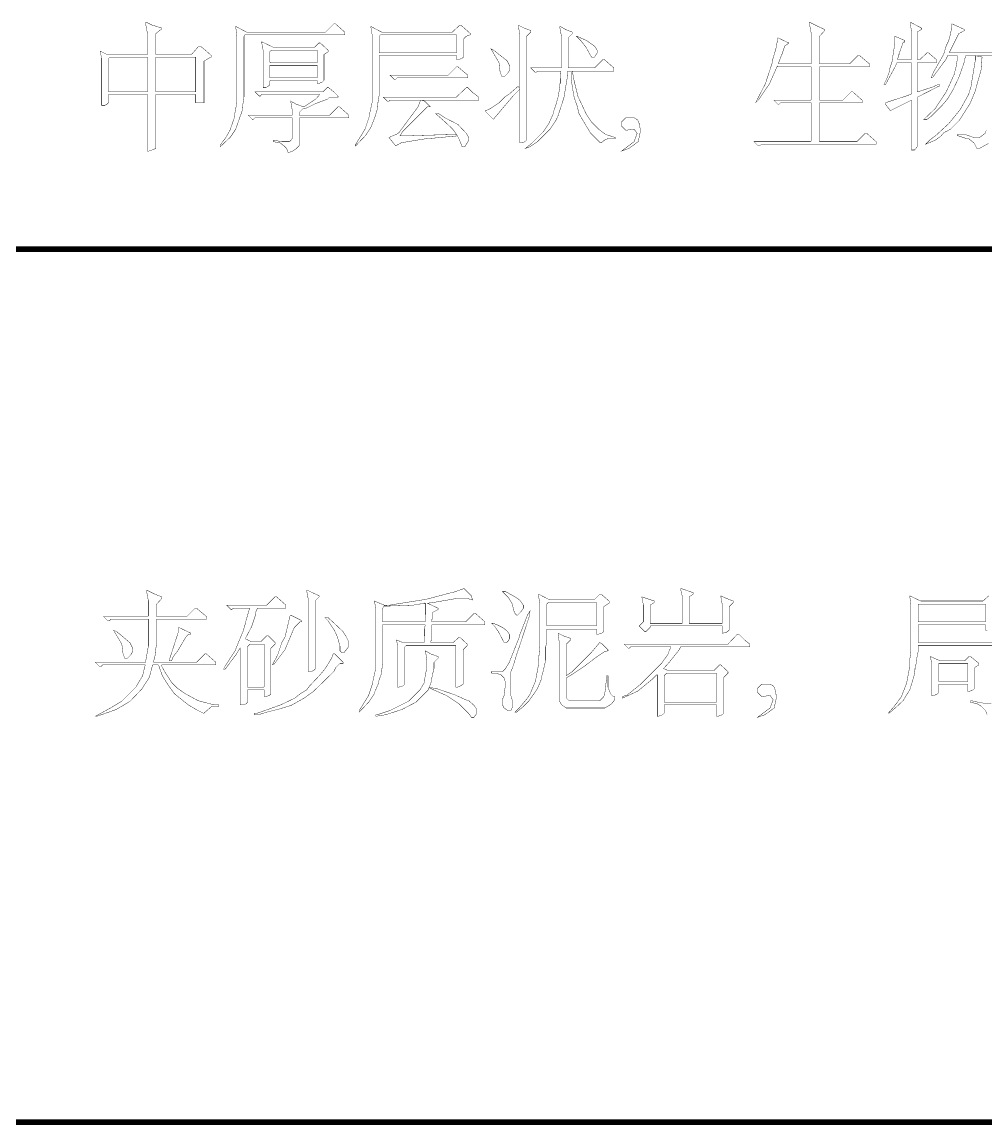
# Model space of a CAD drawing. Extents: x 94 to 452, y -72 to 1042.
# Drawn here: x 247.6 to 273.07, y 258.6 to 287.75 of the extents above; entities that cross this region are included whole.
import ezdxf

# ---------------------------------------------------------------- set-up
doc = ezdxf.new("R2010")
doc.units = 0
doc.header["$MEASUREMENT"] = 0
doc.layers.add('TREE_LAYER', color=7, linetype='Continuous')

msp = doc.modelspace()

# ---------------------------------------------------------------- linework, layer by layer
at = {"layer": 'TREE_LAYER'}
for points, const_width, elevation in [([(250.881795, 287.74748), (250.86807, 287.74748), (250.86807, 287.678853), (250.909246, 287.459245), (250.909246, 286.910225), (250.909246, 286.8965), (249.838658, 286.8965), (249.673952, 286.978853), (249.660226, 286.978853), (249.660226, 286.965127), (249.701403, 286.800421), (249.701403, 285.551402), (249.783756, 285.551402), (249.838658, 285.578853), (249.879834, 285.620029), (249.879834, 285.839637), (249.89356, 285.839637), (250.909246, 285.839637), (250.909246, 285.839637), (250.909246, 284.343558), (250.950423, 284.343558), (251.073952, 284.384735), (251.128854, 284.412186), (251.128854, 285.839637), (251.128854, 285.839637), (252.185717, 285.839637), (252.185717, 285.839637), (252.185717, 285.620029), (252.405325, 285.620029), (252.405325, 286.718068), (252.583756, 286.827872), (252.597481, 286.827872), (252.597481, 286.869049), (252.460226, 286.992578), (252.309246, 287.116107), (252.26807, 287.116107), (252.075913, 286.8965), (251.128854, 286.8965), (251.128854, 286.910225), (251.128854, 287.445519), (251.266109, 287.555323), (251.279834, 287.555323), (251.279834, 287.5965), (251.060226, 287.665127), (251.046501, 287.665127), (250.881795, 287.74748), (250.881795, 287.74748)], 0.01, 56), ([(268.409246, 287.74748), (268.409246, 287.74748), (268.409246, 287.678853), (268.450423, 287.459245), (268.450423, 286.649441), (268.436697, 286.649441), (267.585717, 286.649441), (267.585717, 286.649441), (267.585717, 286.663166), (267.66807, 286.882774), (267.681795, 286.910225), (267.750423, 287.116107), (267.860226, 287.19846), (267.571991, 287.335715), (267.517089, 287.04748), (267.421011, 286.718068), (267.421011, 286.676892), (267.242579, 286.127872), (266.981795, 285.620029), (267.064148, 285.702382), (267.352383, 286.127872), (267.379834, 286.1965), (267.558266, 286.594539), (267.571991, 286.567088), (268.436697, 286.567088), (268.450423, 286.567088), (268.450423, 285.702382), (268.436697, 285.688656), (267.462187, 285.688656), (267.571991, 285.578853), (267.599442, 285.578853), (267.640619, 285.620029), (268.436697, 285.620029), (268.450423, 285.620029), (268.450423, 284.604343), (268.436697, 284.590617), (266.940619, 284.590617), (267.050423, 284.480813), (267.091599, 284.480813), (267.132775, 284.52199), (270.166109, 284.52199), (270.166109, 284.590617), (269.91905, 284.810225), (269.877874, 284.810225), (269.658266, 284.590617), (268.67003, 284.590617), (268.67003, 284.604343), (268.67003, 285.620029), (268.67003, 285.620029), (269.795521, 285.620029), (269.795521, 285.688656), (269.548462, 285.908264), (269.507285, 285.908264), (269.287677, 285.688656), (268.67003, 285.688656), (268.67003, 285.702382), (268.67003, 286.567088), (268.67003, 286.567088), (269.987677, 286.567088), (269.987677, 286.649441), (269.726893, 286.869049), (269.685717, 286.869049), (269.466109, 286.649441), (268.67003, 286.649441), (268.67003, 286.649441), (268.67003, 287.376892), (268.807285, 287.527872), (268.807285, 287.555323), (268.628854, 287.637676), (268.409246, 287.74748), (268.409246, 287.74748)], 0.01, 56), ([(271.071991, 287.74748), (271.071991, 287.74748), (271.071991, 287.720029), (271.099442, 287.500421), (271.099442, 286.759245), (271.099442, 286.759245), (270.742579, 286.759245), (270.728854, 286.759245), (270.77003, 286.882774), (270.77003, 286.910225), (270.879834, 287.212186), (270.89356, 287.225911), (270.921011, 287.225911), (270.921011, 287.267088), (270.660226, 287.376892), (270.660226, 287.184735), (270.591599, 286.745519), (270.591599, 286.718068), (270.522972, 286.512186), (270.522972, 286.457284), (270.440619, 286.237676), (270.371991, 286.100421), (270.413168, 286.100421), (270.413168, 286.100421), (270.673952, 286.580813), (270.715128, 286.676892), (271.099442, 286.676892), (271.099442, 286.676892), (271.099442, 285.853362), (271.003364, 285.812186), (270.413168, 285.620029), (270.413168, 285.578853), (270.550423, 285.400421), (270.591599, 285.441598), (270.605325, 285.441598), (271.099442, 285.688656), (271.099442, 285.688656), (271.099442, 284.371009), (271.181795, 284.371009), (271.250423, 284.453362), (271.250423, 285.757284), (271.264148, 285.771009), (271.826893, 286.059245), (271.840619, 286.059245), (271.840619, 286.100421), (271.799442, 286.100421), (271.621011, 286.018068), (271.607285, 286.018068), (271.264148, 285.908264), (271.250423, 285.908264), (271.250423, 286.676892), (271.250423, 286.676892), (271.758266, 286.676892), (271.758266, 286.759245), (271.552383, 286.937676), (271.511207, 286.937676), (271.31905, 286.759245), (271.250423, 286.759245), (271.250423, 286.759245), (271.250423, 287.486696), (271.360226, 287.555323), (271.360226, 287.555323), (271.360226, 287.5965), (271.071991, 287.74748), (271.071991, 287.74748)], 0.01, 56), ([(255.877874, 287.706304), (255.836697, 287.706304), (255.617089, 287.486696), (253.530815, 287.486696), (253.242579, 287.637676), (253.27003, 287.390617), (253.27003, 285.606304), (253.201403, 285.235715), (253.201403, 285.208264), (253.091599, 284.892578), (252.981795, 284.700421), (252.830815, 284.494539), (252.830815, 284.453362), (253.105325, 284.714147), (253.242579, 284.920029), (253.338658, 285.194539), (253.421011, 285.427872), (253.434736, 285.592578), (253.462187, 285.771009), (253.462187, 287.376892), (253.489638, 287.418068), (256.124932, 287.418068), (256.124932, 287.486696), (255.877874, 287.706304), (255.877874, 287.706304)], 0.01, 56), ([(259.199442, 287.665127), (259.158266, 287.665127), (258.966109, 287.486696), (257.099442, 287.486696), (256.811207, 287.637676), (256.852383, 287.390617), (256.852383, 285.64748), (256.77003, 285.276892), (256.77003, 285.249441), (256.660226, 284.920029), (256.550423, 284.741598), (256.413168, 284.52199), (256.413168, 284.480813), (256.673952, 284.755323), (256.811207, 284.961205), (256.921011, 285.235715), (256.989638, 285.469049), (257.003364, 285.633755), (257.030815, 285.79846), (257.030815, 286.855323), (257.030815, 286.869049), (259.075913, 286.869049), (259.075913, 286.855323), (259.075913, 286.759245), (259.117089, 286.759245), (259.213168, 286.786696), (259.26807, 286.827872), (259.26807, 287.308264), (259.336697, 287.376892), (259.446501, 287.418068), (259.446501, 287.445519), (259.199442, 287.665127), (259.199442, 287.665127)], 0.01, 56), ([(260.722972, 287.665127), (260.709246, 287.665127), (260.709246, 287.651402), (260.750423, 287.431794), (260.750423, 286.004343), (260.750423, 286.004343), (260.736697, 286.004343), (260.709246, 286.059245), (260.475913, 285.853362), (260.352383, 285.771009), (260.187677, 285.606304), (259.981795, 285.469049), (259.830815, 285.400421), (260.050423, 285.180813), (260.571991, 285.79846), (260.750423, 285.976892), (260.750423, 285.976892), (260.750423, 284.563166), (260.81905, 284.563166), (260.887677, 284.590617), (260.928854, 284.631794), (260.928854, 287.376892), (261.038658, 287.486696), (261.038658, 287.527872), (260.860226, 287.5965), (260.722972, 287.665127), (260.722972, 287.665127)], 0.01, 56), ([(261.821011, 287.637676), (261.807285, 287.637676), (261.807285, 287.610225), (261.848462, 287.390617), (261.848462, 286.608264), (261.848462, 286.608264), (261.848462, 286.539637), (261.834736, 286.539637), (261.038658, 286.539637), (261.148462, 286.429833), (261.189638, 286.429833), (261.230815, 286.457284), (261.834736, 286.457284), (261.834736, 286.457284), (261.821011, 286.251402), (261.821011, 286.251402), (261.821011, 286.1965), (261.821011, 286.182774), (261.821011, 286.127872), (261.807285, 286.127872), (261.807285, 286.045519), (261.766109, 285.784735), (261.711207, 285.592578), (261.697481, 285.537676), (261.656305, 285.427872), (261.628854, 285.318068), (261.51905, 285.071009), (261.36807, 284.851402), (261.066109, 284.549441), (260.901403, 284.412186), (261.011207, 284.453362), (261.217089, 284.590617), (261.560226, 284.933755), (261.697481, 285.139637), (261.724932, 285.194539), (261.779834, 285.318068), (261.779834, 285.331794), (261.917089, 285.757284), (261.958266, 286.004343), (261.999442, 286.251402), (262.013168, 286.443558), (262.013168, 286.457284), (262.095521, 286.457284), (262.109246, 286.457284), (262.109246, 286.223951), (262.136697, 286.059245), (262.177874, 285.79846), (262.21905, 285.661205), (262.21905, 285.64748), (262.246501, 285.606304), (262.315128, 285.331794), (262.507285, 285.002382), (262.617089, 284.823951), (262.877874, 284.563166), (262.905325, 284.563166), (262.987677, 284.631794), (263.083756, 284.67297), (263.275913, 284.67297), (263.275913, 284.700421), (263.015128, 284.782774), (262.836697, 284.920029), (262.64454, 285.112186), (262.507285, 285.318068), (262.287677, 285.784735), (262.21905, 286.059245), (262.21905, 286.07297), (262.191599, 286.155323), (262.191599, 286.169049), (262.136697, 286.457284), (262.150423, 286.457284), (263.234736, 286.457284), (263.234736, 286.539637), (262.987677, 286.759245), (262.946501, 286.759245), (262.726893, 286.539637), (262.026893, 286.539637), (262.026893, 286.567088), (262.026893, 286.608264), (262.026893, 287.335715), (262.136697, 287.445519), (262.136697, 287.486696), (261.958266, 287.555323), (261.821011, 287.637676), (261.821011, 287.637676)], 0.01, 56), ([(272.17003, 287.706304), (272.17003, 287.706304), (272.17003, 287.623951), (272.115128, 287.376892), (272.101403, 287.349441), (272.087677, 287.267088), (272.01905, 287.129833), (271.950423, 286.8965), (271.675913, 286.416107), (271.621011, 286.278853), (271.648462, 286.278853), (271.662187, 286.292578), (272.005325, 286.759245), (272.060226, 286.869049), (272.307285, 286.869049), (272.307285, 286.855323), (272.307285, 286.745519), (272.266109, 286.49846), (272.252383, 286.471009), (272.238658, 286.388656), (272.01905, 285.908264), (271.730815, 285.469049), (271.428854, 285.180813), (271.511207, 285.180813), (271.607285, 285.249441), (271.922972, 285.565127), (272.060226, 285.729833), (272.197481, 285.963166), (272.348462, 286.278853), (272.499442, 286.704343), (272.499442, 286.759245), (272.540619, 286.869049), (272.787677, 286.869049), (272.787677, 286.855323), (272.787677, 286.745519), (272.677874, 286.086696), (272.677874, 286.059245), (272.609246, 285.839637), (272.389638, 285.441598), (272.087677, 285.071009), (271.74454, 284.755323), (271.579834, 284.631794), (271.47003, 284.52199), (271.730815, 284.631794), (271.86807, 284.727872), (271.950423, 284.823951), (272.128854, 284.920029), (272.362187, 285.153362), (272.636697, 285.578853), (272.691599, 285.702382), (272.787677, 285.935715), (272.842579, 286.141598), (272.938658, 286.484735), (272.966109, 286.827872), (272.828854, 286.855323), (272.828854, 286.869049), (273.295521, 286.869049)], 0.01, 56), ([(273.226893, 286.937676), (272.101403, 286.937676), (272.101403, 286.951402), (272.348462, 287.445519), (272.499442, 287.527872), (272.499442, 287.555323), (272.17003, 287.706304), (272.17003, 287.706304)], 0.01, 56), ([(253.942579, 287.225911), (253.928854, 287.225911), (253.928854, 287.212186), (253.97003, 286.992578), (253.97003, 286.018068), (254.038658, 286.018068), (254.107285, 286.059245), (254.148462, 286.100421), (254.148462, 286.1965), (254.162187, 286.210225), (255.397481, 286.210225), (255.397481, 286.127872), (255.438658, 286.127872), (255.534736, 286.169049), (255.575913, 286.210225), (255.575913, 286.8965), (255.685717, 286.965127), (255.685717, 287.006304), (255.479834, 287.19846), (255.438658, 287.19846), (255.328854, 287.088656), (254.230815, 287.088656), (253.942579, 287.225911), (253.942579, 287.225911)], 0.01, 56), ([(257.058266, 287.404343), (257.071991, 287.418068), (259.075913, 287.418068), (259.075913, 287.404343), (259.075913, 286.937676), (259.075913, 286.937676), (257.030815, 286.937676), (257.030815, 286.937676), (257.030815, 287.376892), (257.058266, 287.404343), (257.058266, 287.404343)], 0.01, 56), ([(262.260226, 287.376892), (262.246501, 287.376892), (262.37003, 287.253362), (262.507285, 287.074931), (262.589638, 286.923951), (262.64454, 286.827872), (262.658266, 286.827872), (262.726893, 286.827872), (262.795521, 286.937676), (262.795521, 287.006304), (262.726893, 287.116107), (262.507285, 287.267088), (262.260226, 287.376892), (262.260226, 287.376892)], 0.01, 56), ([(254.189638, 287.006304), (254.189638, 287.006304), (255.397481, 287.006304), (255.397481, 287.006304), (255.397481, 286.690617), (255.397481, 286.676892), (254.162187, 286.676892), (254.148462, 286.690617), (254.148462, 286.978853), (254.189638, 287.006304), (254.189638, 287.006304)], 0.01, 56), ([(259.981795, 287.04748), (259.981795, 287.04748), (259.995521, 287.033755), (260.201403, 286.676892), (260.228854, 286.443558), (260.27003, 286.320029), (260.27003, 286.320029), (260.352383, 286.320029), (260.434736, 286.402382), (260.489638, 286.49846), (260.489638, 286.580813), (260.421011, 286.718068), (260.39356, 286.745519), (260.201403, 286.8965), (260.064148, 287.006304), (259.981795, 287.04748), (259.981795, 287.04748)], 0.01, 56), ([(249.921011, 286.827872), (249.921011, 286.827872), (250.909246, 286.827872), (250.909246, 286.827872), (250.909246, 285.92199), (250.909246, 285.908264), (249.89356, 285.908264), (249.879834, 285.92199), (249.879834, 286.786696), (249.921011, 286.827872), (249.921011, 286.827872)], 0.01, 56), ([(251.128854, 286.827872), (251.128854, 286.827872), (252.185717, 286.827872), (252.185717, 286.827872), (252.185717, 285.92199), (252.185717, 285.908264), (251.128854, 285.908264), (251.128854, 285.92199), (251.128854, 286.827872), (251.128854, 286.827872)], 0.01, 56), ([(254.148462, 286.608264), (254.162187, 286.608264), (255.397481, 286.608264), (255.397481, 286.608264), (255.397481, 286.278853), (255.397481, 286.278853), (254.162187, 286.278853), (254.148462, 286.278853), (254.148462, 286.608264), (254.148462, 286.608264)], 0.01, 56), ([(259.117089, 286.567088), (259.075913, 286.567088), (258.856305, 286.34748), (257.31905, 286.34748), (257.428854, 286.237676), (257.47003, 286.237676), (257.511207, 286.278853), (259.377874, 286.278853), (259.377874, 286.34748), (259.117089, 286.567088), (259.117089, 286.567088)], 0.01, 56), ([(255.699442, 286.018068), (255.658266, 286.018068), (255.548462, 285.908264), (253.750423, 285.908264), (253.860226, 285.79846), (253.901403, 285.79846), (253.928854, 285.839637), (255.466109, 285.839637), (255.466109, 285.839637), (255.356305, 285.716107), (255.040619, 285.510225), (254.848462, 285.578853), (254.697481, 285.661205), (254.738658, 285.414147), (254.738658, 285.290617), (254.738658, 285.290617), (253.571991, 285.290617), (253.681795, 285.180813), (253.709246, 285.180813), (253.750423, 285.22199), (254.738658, 285.22199), (254.738658, 285.208264), (254.738658, 284.67297), (254.67003, 284.590617), (254.464148, 284.590617), (254.230815, 284.631794), (254.230815, 284.590617), (254.409246, 284.563166), (254.51905, 284.480813), (254.587677, 284.412186), (254.628854, 284.302382), (254.724932, 284.329833), (254.848462, 284.412186), (254.917089, 284.480813), (254.917089, 285.208264), (254.930815, 285.22199), (256.234736, 285.22199), (256.234736, 285.290617), (255.987677, 285.510225), (255.946501, 285.510225), (255.726893, 285.290617), (254.930815, 285.290617), (254.917089, 285.290617), (254.917089, 285.359245), (255.026893, 285.469049), (255.122972, 285.482774), (255.342579, 285.592578), (255.671991, 285.716107), (255.685717, 285.729833), (255.726893, 285.771009), (255.946501, 285.771009), (255.946501, 285.79846), (255.850423, 285.894539), (255.699442, 286.018068), (255.699442, 286.018068)], 0.01, 56), ([(259.377874, 286.018068), (259.336697, 286.018068), (259.075913, 285.771009), (257.140619, 285.771009), (257.250423, 285.661205), (257.291599, 285.661205), (257.31905, 285.688656), (258.128854, 285.688656), (258.128854, 285.688656), (258.060226, 285.510225), (257.552383, 284.823951), (257.511207, 284.7965), (257.291599, 284.700421), (257.47003, 284.480813), (257.621011, 284.563166), (257.950423, 284.618068), (258.29356, 284.67297), (258.348462, 284.67297), (259.075913, 284.741598), (259.048462, 284.782774), (258.073952, 284.755323), (258.060226, 284.755323), (257.74454, 284.741598), (257.74454, 284.741598), (257.59356, 284.741598), (257.579834, 284.741598), (257.648462, 284.851402), (258.307285, 285.510225), (258.389638, 285.510225), (258.238658, 285.661205), (258.156305, 285.688656), (258.156305, 285.688656), (258.156305, 285.688656), (259.666109, 285.688656), (259.666109, 285.771009), (259.515128, 285.880813), (259.377874, 286.018068), (259.377874, 286.018068)], 0.01, 56), ([(258.609246, 285.331794), (258.526893, 285.331794), (258.746501, 285.139637), (258.979834, 284.920029), (259.089638, 284.769049), (259.158266, 284.631794), (259.226893, 284.453362), (259.295521, 284.453362), (259.405325, 284.631794), (259.405325, 284.700421), (259.336697, 284.810225), (259.117089, 285.043558), (258.773952, 285.22199), (258.609246, 285.331794), (258.609246, 285.331794)], 0.01, 56), ([(263.77003, 285.22199), (263.550423, 285.22199), (263.440619, 285.112186), (263.440619, 285.002382), (263.550423, 284.892578), (263.77003, 284.920029), (263.852383, 284.810225), (263.77003, 284.590617), (263.440619, 284.343558), (263.632775, 284.412186), (263.879834, 284.590617), (263.934736, 284.851402), (263.921011, 285.029833), (263.866109, 285.167088), (263.77003, 285.22199), (263.77003, 285.22199)], 0.01, 56), ([(273.075913, 284.892578), (273.048462, 284.810225), (272.897481, 284.700421), (272.746501, 284.700421), (272.513168, 284.782774), (272.307285, 284.782774), (272.307285, 284.741598), (272.348462, 284.741598), (272.554344, 284.67297), (272.609246, 284.67297), (272.760226, 284.549441), (272.828854, 284.412186), (272.897481, 284.412186), (273.14454, 284.549441)], 0.01, 56), ([(221.22612, 281.747003), (399.22612, 281.747003)], 0.15, 178), ([(250.892807, 272.738233), (250.892807, 272.738233), (250.892807, 272.683332), (250.933983, 272.463724), (250.933983, 272.051959), (250.920258, 272.038233), (249.753591, 272.038233), (249.863395, 271.92843), (249.904572, 271.92843), (249.945748, 271.969606), (250.920258, 271.969606), (250.933983, 271.969606), (250.933983, 271.255881), (250.865356, 270.857841), (250.865356, 270.83039), (249.533983, 270.83039), (249.643787, 270.720586), (249.684964, 270.720586), (249.72614, 270.761763), (250.85163, 270.761763), (250.85163, 270.761763), (250.783003, 270.473528), (250.604572, 270.171567), (250.233983, 269.800979), (249.959473, 269.636273), (249.533983, 269.402939), (249.57516, 269.402939), (250.083003, 269.581371), (250.453591, 269.800979), (250.755552, 270.116665), (250.961434, 270.432351), (251.043787, 270.748037), (251.057513, 270.761763), (251.194768, 270.761763), (251.208493, 270.748037), (251.304572, 270.473528), (251.441826, 270.25392), (251.606532, 270.020586), (251.647709, 269.97941), (251.990846, 269.7049), (252.224179, 269.567645), (252.388885, 269.485292), (252.402611, 269.485292), (252.608493, 269.663724), (252.80065, 269.663724), (252.80065, 269.7049), (252.677121, 269.7049), (252.25163, 269.814704), (251.922219, 269.993135), (251.702611, 270.144116), (251.55163, 270.295096), (251.373199, 270.569606), (251.277121, 270.748037), (251.290846, 270.761763), (252.718297, 270.761763), (252.718297, 270.83039), (252.471238, 271.049998), (252.430062, 271.049998), (252.210454, 270.83039), (251.071238, 270.83039), (251.071238, 270.844116), (251.112415, 271.008822), (251.12614, 271.159802), (251.153591, 271.310783), (251.153591, 271.969606), (251.153591, 271.969606), (252.471238, 271.969606), (252.471238, 272.038233), (252.210454, 272.257841), (252.169277, 272.257841), (251.94967, 272.038233), (251.153591, 272.038233), (251.153591, 272.051959), (251.153591, 272.367645), (251.290846, 272.518626), (251.290846, 272.559802), (251.112415, 272.62843), (250.892807, 272.738233), (250.892807, 272.738233)], 0.01, 57), ([(254.324179, 272.559802), (254.283003, 272.559802), (254.063395, 272.340194), (253.006532, 272.340194), (253.116336, 272.23039), (253.143787, 272.23039), (253.184964, 272.257841), (253.610454, 272.257841), (253.610454, 272.257841), (253.514375, 271.92843), (253.514375, 271.887253), (253.473199, 271.777449), (253.445748, 271.667645), (253.335944, 271.406861), (253.22614, 271.132351), (252.965356, 270.734312), (252.924179, 270.651959), (252.924179, 270.651959), (252.965356, 270.651959), (252.979081, 270.665684), (253.253591, 271.036273), (253.363395, 271.214704), (253.363395, 271.214704), (253.363395, 269.7049), (253.459473, 269.7049), (253.514375, 269.732351), (253.555552, 269.773528), (253.555552, 270.102939), (253.555552, 270.102939), (253.981042, 270.102939), (253.994768, 270.102939), (253.994768, 269.924508), (254.035944, 269.924508), (254.132023, 269.951959), (254.173199, 269.993135), (254.173199, 271.200979), (254.283003, 271.310783), (254.283003, 271.351959), (254.104572, 271.53039), (254.063395, 271.53039), (253.912415, 271.37941), (253.65163, 271.37941), (253.50065, 271.448037), (253.50065, 271.461763), (253.665356, 271.777449), (253.77516, 272.106861), (253.77516, 272.161763), (253.816336, 272.257841), (254.571238, 272.257841), (254.571238, 272.340194), (254.324179, 272.559802), (254.324179, 272.559802)], 0.01, 57), ([(255.133983, 272.738233), (255.120258, 272.738233), (255.120258, 272.710783), (255.161434, 272.491175), (255.161434, 270.583332), (255.230062, 270.583332), (255.298689, 270.610783), (255.339866, 270.651959), (255.339866, 272.449998), (255.44967, 272.559802), (255.44967, 272.587253), (255.271238, 272.669606), (255.133983, 272.738233), (255.133983, 272.738233)], 0.01, 57), ([(259.279081, 272.77941), (258.963395, 272.669606), (258.935944, 272.669606), (258.208493, 272.477449), (258.167317, 272.477449), (257.302611, 272.340194), (257.233983, 272.340194), (257.233983, 272.326469), (257.165356, 272.326469), (257.165356, 272.340194), (257.137905, 272.35392), (256.904572, 272.449998), (256.945748, 272.271567), (256.945748, 270.67941), (256.863395, 270.308822), (256.863395, 270.281371), (256.753591, 269.951959), (256.643787, 269.773528), (256.506532, 269.55392), (256.506532, 269.512743), (256.767317, 269.787253), (256.904572, 269.993135), (256.918297, 270.048037), (257.014375, 270.267645), (257.014375, 270.308822), (257.083003, 270.500979), (257.096728, 270.665684), (257.110454, 270.665684), (257.110454, 270.706861), (257.124179, 270.83039), (257.124179, 271.818626), (257.124179, 271.818626), (258.235944, 271.818626), (258.24967, 271.818626), (258.235944, 271.708822), (258.235944, 271.708822), (258.235944, 271.612743), (258.235944, 271.612743), (258.235944, 271.53039), (258.222219, 271.53039), (258.222219, 271.434312), (258.222219, 271.434312), (258.222219, 271.351959), (258.222219, 271.351959), (257.659473, 271.351959), (257.494768, 271.420586), (257.522219, 271.242155), (257.522219, 270.171567), (257.618297, 270.185292), (257.673199, 270.212743), (257.714375, 270.25392), (257.714375, 271.242155), (257.741826, 271.269606), (259.059473, 271.269606), (259.059473, 271.269606), (259.059473, 270.171567), (259.10065, 270.171567), (259.196728, 270.212743), (259.25163, 270.25392), (259.25163, 271.159802), (259.361434, 271.269606), (259.361434, 271.310783), (259.169277, 271.489214), (259.141826, 271.489214), (258.990846, 271.351959), (258.414375, 271.351959), (258.40065, 271.351959), (258.40065, 271.393135), (258.414375, 271.406861), (258.414375, 271.502939), (258.414375, 271.502939), (258.414375, 271.599018), (258.414375, 271.599018), (258.414375, 271.695096), (258.428101, 271.708822), (258.428101, 271.818626), (258.428101, 271.818626), (259.828101, 271.818626), (259.828101, 271.900979), (259.581042, 272.120586), (259.539866, 272.120586), (259.320258, 271.900979), (258.441826, 271.900979), (258.428101, 271.900979), (258.428101, 271.969606), (258.441826, 271.969606), (258.441826, 272.148037), (258.579081, 272.216665), (258.592807, 272.23039), (258.592807, 272.257841), (258.304572, 272.395096), (258.332023, 272.395096), (258.455552, 272.408822), (259.086924, 272.518626), (259.361434, 272.518626), (259.498689, 272.477449), (259.471238, 272.587253), (259.279081, 272.77941), (259.279081, 272.77941)], 0.01, 57), ([(260.377121, 272.697057), (260.294768, 272.697057), (260.445748, 272.546077), (260.555552, 272.367645), (260.583003, 272.216665), (260.624179, 272.120586), (260.665356, 272.07941), (260.692807, 272.07941), (260.77516, 272.161763), (260.843787, 272.257841), (260.843787, 272.340194), (260.761434, 272.463724), (260.624179, 272.559802), (260.377121, 272.697057), (260.377121, 272.697057)], 0.01, 57), ([(261.255552, 272.62843), (261.241826, 272.62843), (261.241826, 272.600979), (261.283003, 272.381371), (261.283003, 271.310783), (261.241826, 270.83039), (261.241826, 270.748037), (261.173199, 270.377449), (261.173199, 270.349998), (261.022219, 269.993135), (260.953591, 269.883332), (260.733983, 269.622547), (260.624179, 269.512743), (260.665356, 269.512743), (260.830062, 269.649998), (260.994768, 269.814704), (261.214375, 270.13039), (261.324179, 270.391175), (261.324179, 270.446077), (261.35163, 270.52843), (261.392807, 270.706861), (261.433983, 270.885292), (261.433983, 271.242155), (261.461434, 271.338233), (261.461434, 271.708822), (261.47516, 271.708822), (262.779081, 271.708822), (262.779081, 271.708822), (262.779081, 271.571567), (262.820258, 271.571567), (262.916336, 271.599018), (262.971238, 271.640194), (262.971238, 272.299018), (263.108493, 272.395096), (263.108493, 272.408822), (263.108493, 272.449998), (262.902611, 272.62843), (262.861434, 272.62843), (262.710454, 272.477449), (261.543787, 272.477449), (261.255552, 272.62843), (261.255552, 272.62843)], 0.01, 57), ([(265.016336, 272.77941), (265.002611, 272.77941), (265.002611, 272.751959), (265.043787, 272.573528), (265.043787, 271.859802), (265.030062, 271.859802), (264.206532, 271.859802), (264.192807, 271.859802), (264.192807, 272.340194), (264.302611, 272.408822), (264.302611, 272.408822), (264.302611, 272.449998), (263.973199, 272.559802), (264.014375, 272.35392), (264.014375, 271.900979), (263.904572, 271.791175), (264.055552, 271.640194), (264.083003, 271.640194), (264.192807, 271.749998), (264.192807, 271.777449), (264.206532, 271.791175), (266.10065, 271.791175), (266.10065, 271.777449), (266.10065, 271.599018), (266.183003, 271.612743), (266.237905, 271.640194), (266.279081, 271.681371), (266.279081, 272.299018), (266.388885, 272.408822), (266.388885, 272.449998), (266.210454, 272.518626), (266.059473, 272.587253), (266.10065, 272.35392), (266.10065, 271.859802), (266.10065, 271.859802), (265.222219, 271.859802), (265.222219, 271.859802), (265.222219, 272.559802), (265.332023, 272.62843), (265.332023, 272.62843), (265.332023, 272.669606), (265.016336, 272.77941), (265.016336, 272.77941)], 0.01, 57), ([(271.055552, 272.587253), (271.055552, 272.587253), (271.055552, 272.573528), (271.083003, 272.35392), (271.083003, 271.118626), (271.055552, 270.899018), (271.055552, 270.720586), (270.986924, 270.363724), (270.973199, 270.281371), (270.835944, 269.924508), (270.643787, 269.663724), (270.506532, 269.512743), (270.506532, 269.485292), (270.671238, 269.622547), (270.877121, 269.814704), (271.055552, 270.102939), (271.165356, 270.459802), (271.179081, 270.542155), (271.192807, 270.638233), (271.192807, 270.665684), (271.233983, 270.844116), (271.247709, 270.981371), (271.27516, 271.1049), (271.27516, 271.269606), (271.27516, 271.269606), (273.388885, 271.269606)], 0.01, 57), ([(273.141826, 272.587253), (272.990846, 272.449998), (271.343787, 272.449998), (271.055552, 272.587253), (271.055552, 272.587253)], 0.01, 57), ([(258.235944, 272.381371), (258.235944, 272.395096), (258.263395, 272.381371), (258.263395, 272.106861), (258.24967, 272.106861), (258.24967, 272.010783), (258.24967, 271.997057), (258.24967, 271.900979), (258.235944, 271.900979), (257.124179, 271.900979), (257.124179, 271.900979), (257.124179, 272.257841), (257.165356, 272.312743), (257.933983, 272.340194), (258.071238, 272.367645), (258.235944, 272.381371), (258.235944, 272.381371)], 0.01, 57), ([(261.502611, 272.408822), (261.502611, 272.408822), (262.779081, 272.408822), (262.779081, 272.408822), (262.779081, 271.791175), (262.779081, 271.791175), (261.47516, 271.791175), (261.461434, 271.791175), (261.461434, 272.367645), (261.502611, 272.408822), (261.502611, 272.408822)], 0.01, 57), ([(271.302611, 272.367645), (271.302611, 272.367645), (273.059473, 272.367645), (273.059473, 272.367645), (273.059473, 271.900979), (273.059473, 271.900979), (271.27516, 271.900979), (271.27516, 271.900979), (271.27516, 272.340194), (271.302611, 272.367645), (271.302611, 272.367645)], 0.01, 57), ([(254.694768, 272.07941), (254.681042, 272.065684), (254.543787, 271.489214), (254.461434, 271.351959), (254.35163, 271.022547), (254.255552, 270.844116), (254.214375, 270.761763), (254.241826, 270.761763), (254.255552, 270.775488), (254.543787, 271.159802), (254.790846, 271.749998), (254.941826, 271.900979), (254.983003, 271.900979), (254.969277, 271.942155), (254.694768, 272.07941), (254.694768, 272.07941)], 0.01, 57), ([(255.683003, 272.010783), (255.60065, 272.010783), (255.683003, 271.92843), (255.847709, 271.681371), (255.861434, 271.65392), (255.930062, 271.502939), (255.998689, 271.255881), (255.998689, 271.132351), (256.039866, 271.091175), (256.108493, 271.091175), (256.218297, 271.22843), (256.218297, 271.393135), (256.14967, 271.53039), (256.081042, 271.640194), (255.833983, 271.873528), (255.683003, 272.010783), (255.683003, 272.010783)], 0.01, 57), ([(261.022219, 272.189214), (260.953591, 272.07941), (260.733983, 271.516665), (260.733983, 271.489214), (260.473199, 270.83039), (260.363395, 270.651959), (260.294768, 270.583332), (260.006532, 270.583332), (260.006532, 270.542155), (260.116336, 270.542155), (260.253591, 270.500979), (260.335944, 270.418626), (260.363395, 270.322547), (260.363395, 270.171567), (260.335944, 269.97941), (260.335944, 269.951959), (260.294768, 269.855881), (260.294768, 269.7049), (260.335944, 269.622547), (260.432023, 269.55392), (260.514375, 269.55392), (260.555552, 269.649998), (260.555552, 269.814704), (260.514375, 269.951959), (260.514375, 270.583332), (260.555552, 270.67941), (260.596728, 270.802939), (260.692807, 271.118626), (260.720258, 271.187253), (260.994768, 272.024508), (260.994768, 272.051959), (261.022219, 272.189214), (261.022219, 272.189214)], 0.01, 57), ([(250.014375, 271.681371), (250.014375, 271.681371), (250.028101, 271.65392), (250.233983, 271.310783), (250.261434, 271.077449), (250.302611, 270.95392), (250.302611, 270.940194), (250.384964, 270.940194), (250.467317, 271.022547), (250.522219, 271.118626), (250.522219, 271.200979), (250.453591, 271.338233), (250.42614, 271.365684), (250.233983, 271.53039), (250.096728, 271.640194), (250.014375, 271.681371), (250.014375, 271.681371)], 0.01, 57), ([(251.743787, 271.749998), (251.730062, 271.749998), (251.730062, 271.640194), (251.483003, 270.871567), (251.55163, 270.871567), (251.592807, 270.981371), (251.702611, 271.118626), (251.922219, 271.489214), (251.990846, 271.571567), (252.059473, 271.571567), (252.059473, 271.599018), (251.743787, 271.749998), (251.743787, 271.749998)], 0.01, 57), ([(260.047709, 271.859802), (260.006532, 271.859802), (260.088885, 271.777449), (260.184964, 271.640194), (260.335944, 271.351959), (260.404572, 271.351959), (260.445748, 271.393135), (260.473199, 271.448037), (260.473199, 271.571567), (260.404572, 271.667645), (260.294768, 271.749998), (260.157513, 271.818626), (260.047709, 271.859802), (260.047709, 271.859802)], 0.01, 57), ([(273.320258, 271.351959), (271.27516, 271.351959), (271.27516, 271.351959), (271.27516, 271.818626), (271.27516, 271.818626), (273.059473, 271.818626), (273.059473, 271.818626), (273.059473, 271.681371), (273.10065, 271.681371)], 0.01, 57), ([(261.763395, 271.599018), (261.763395, 271.599018), (261.763395, 271.585292), (261.790846, 271.365684), (261.790846, 269.814704), (261.859473, 269.7049), (261.969277, 269.622547), (262.998689, 269.622547), (263.067317, 269.663724), (263.177121, 269.732351), (263.259473, 269.842155), (263.259473, 269.924508), (263.218297, 269.924508), (263.14967, 269.993135), (263.081042, 270.171567), (263.081042, 270.473528), (263.039866, 270.473528), (263.039866, 270.377449), (262.998689, 270.020586), (262.971238, 269.924508), (262.861434, 269.814704), (262.05163, 269.814704), (261.983003, 269.883332), (261.983003, 270.418626), (262.120258, 270.500979), (262.44967, 270.720586), (262.792807, 270.981371), (262.998689, 271.118626), (263.081042, 271.132351), (263.081042, 271.159802), (262.930062, 271.310783), (262.861434, 271.351959), (262.641826, 271.091175), (262.120258, 270.569606), (262.010454, 270.500979), (261.983003, 270.473528), (261.983003, 270.487253), (261.983003, 271.310783), (262.092807, 271.420586), (262.092807, 271.461763), (261.90065, 271.53039), (261.763395, 271.599018), (261.763395, 271.599018)], 0.01, 57), ([(266.539866, 271.571567), (266.498689, 271.571567), (266.25163, 271.310783), (263.506532, 271.310783), (263.616336, 271.200979), (263.643787, 271.200979), (263.684964, 271.242155), (264.741826, 271.242155), (264.741826, 271.22843), (264.686924, 271.1049), (264.673199, 271.049998), (264.494768, 270.802939), (263.932023, 270.240194), (263.588885, 269.965684), (263.465356, 269.924508), (263.465356, 269.883332), (263.822219, 270.048037), (263.877121, 270.075488), (264.261434, 270.391175), (264.371238, 270.500979), (264.384964, 270.500979), (264.384964, 269.402939), (264.467317, 269.416665), (264.522219, 269.444116), (264.563395, 269.485292), (264.563395, 269.691175), (264.563395, 269.7049), (265.94967, 269.7049), (265.94967, 269.691175), (265.94967, 269.402939), (265.990846, 269.402939), (266.10065, 269.444116), (266.141826, 269.485292), (266.141826, 270.432351), (266.25163, 270.542155), (266.25163, 270.583332), (266.059473, 270.761763), (266.032023, 270.761763), (265.881042, 270.610783), (264.673199, 270.610783), (264.54967, 270.665684), (264.686924, 270.816665), (264.961434, 271.159802), (265.002611, 271.242155), (266.828101, 271.242155), (266.828101, 271.310783), (266.690846, 271.420586), (266.539866, 271.571567), (266.539866, 271.571567)], 0.01, 57), ([(253.624179, 271.310783), (253.624179, 271.310783), (253.981042, 271.310783), (253.994768, 271.310783), (253.994768, 270.185292), (253.981042, 270.171567), (253.555552, 270.171567), (253.555552, 270.185292), (253.555552, 271.242155), (253.624179, 271.310783), (253.624179, 271.310783)], 0.01, 57), ([(258.263395, 271.132351), (258.263395, 271.132351), (258.263395, 271.1049), (258.290846, 270.885292), (258.290846, 270.67941), (258.222219, 270.308822), (258.222219, 270.281371), (258.112415, 270.102939), (257.810454, 269.800979), (257.316336, 269.55392), (256.986924, 269.444116), (256.945748, 269.444116), (256.945748, 269.402939), (257.206532, 269.444116), (257.632023, 269.581371), (258.002611, 269.773528), (258.332023, 270.102939), (258.345748, 270.157841), (258.359473, 270.157841), (258.469277, 270.102939), (258.812415, 269.951959), (259.141826, 269.732351), (259.402611, 269.471567), (259.471238, 269.375488), (259.539866, 269.375488), (259.608493, 269.471567), (259.608493, 269.595096), (259.539866, 269.691175), (259.402611, 269.814704), (259.347709, 269.82843), (259.073199, 269.951959), (259.045748, 269.965684), (258.524179, 270.144116), (258.496728, 270.144116), (258.40065, 270.157841), (258.359473, 270.171567), (258.40065, 270.281371), (258.441826, 270.500979), (258.483003, 270.665684), (258.483003, 270.83039), (258.592807, 270.940194), (258.592807, 270.981371), (258.40065, 271.049998), (258.263395, 271.132351), (258.263395, 271.132351)], 0.01, 57), ([(255.861434, 271.049998), (255.820258, 271.049998), (255.779081, 270.940194), (255.60065, 270.651959), (255.44967, 270.473528), (255.188885, 270.199018), (255.120258, 270.102939), (254.941826, 269.993135), (254.804572, 269.883332), (254.433983, 269.7049), (253.816336, 269.485292), (253.733983, 269.485292), (253.733983, 269.444116), (253.843787, 269.444116), (254.063395, 269.512743), (254.392807, 269.595096), (254.708493, 269.691175), (255.05163, 269.883332), (255.298689, 270.061763), (255.833983, 270.583332), (255.888885, 270.693135), (255.998689, 270.802939), (256.081042, 270.802939), (256.081042, 270.83039), (255.861434, 271.049998), (255.861434, 271.049998)], 0.01, 57), ([(271.604572, 270.981371), (271.604572, 270.981371), (271.604572, 270.967645), (271.632023, 270.802939), (271.632023, 269.951959), (271.728101, 269.965684), (271.783003, 269.993135), (271.824179, 270.034312), (271.824179, 270.240194), (271.824179, 270.25392), (272.579081, 270.25392), (272.592807, 270.240194), (272.592807, 270.061763), (272.633983, 270.061763), (272.730062, 270.102939), (272.771238, 270.144116), (272.771238, 270.693135), (272.881042, 270.761763), (272.881042, 270.802939), (272.661434, 270.981371), (272.620258, 270.981371), (272.510454, 270.871567), (271.85163, 270.871567), (271.604572, 270.981371), (271.604572, 270.981371)], 0.01, 57), ([(264.632023, 270.542155), (264.632023, 270.542155), (265.94967, 270.542155), (265.94967, 270.542155), (265.94967, 269.773528), (265.94967, 269.773528), (264.563395, 269.773528), (264.563395, 269.773528), (264.563395, 270.473528), (264.632023, 270.542155), (264.632023, 270.542155)], 0.01, 57), ([(271.824179, 270.789214), (271.824179, 270.802939), (272.579081, 270.802939), (272.592807, 270.789214), (272.592807, 270.322547), (272.579081, 270.322547), (271.824179, 270.322547), (271.824179, 270.322547), (271.824179, 270.789214), (271.824179, 270.789214)], 0.01, 57), ([(267.363395, 270.25392), (267.143787, 270.25392), (267.033983, 270.144116), (267.033983, 270.034312), (267.143787, 269.924508), (267.363395, 269.951959), (267.445748, 269.842155), (267.363395, 269.622547), (267.033983, 269.375488), (267.22614, 269.444116), (267.473199, 269.622547), (267.528101, 269.883332), (267.514375, 270.061763), (267.459473, 270.199018), (267.363395, 270.25392), (267.363395, 270.25392)], 0.01, 57), ([(273.210454, 269.732351), (273.045748, 269.732351), (272.922219, 269.773528), (272.867317, 269.773528), (272.688885, 269.814704), (272.661434, 269.814704), (272.661434, 269.773528), (272.839866, 269.732351), (272.94967, 269.663724), (273.059473, 269.55392), (273.10065, 269.444116)], 0.01, 57), ([(221.22612, 258.676682), (399.22612, 258.676682)], 0.15, 178)]:
    msp.add_lwpolyline(points, dxfattribs=dict(at, const_width=const_width, elevation=elevation))

doc.saveas('drawing.dxf')
